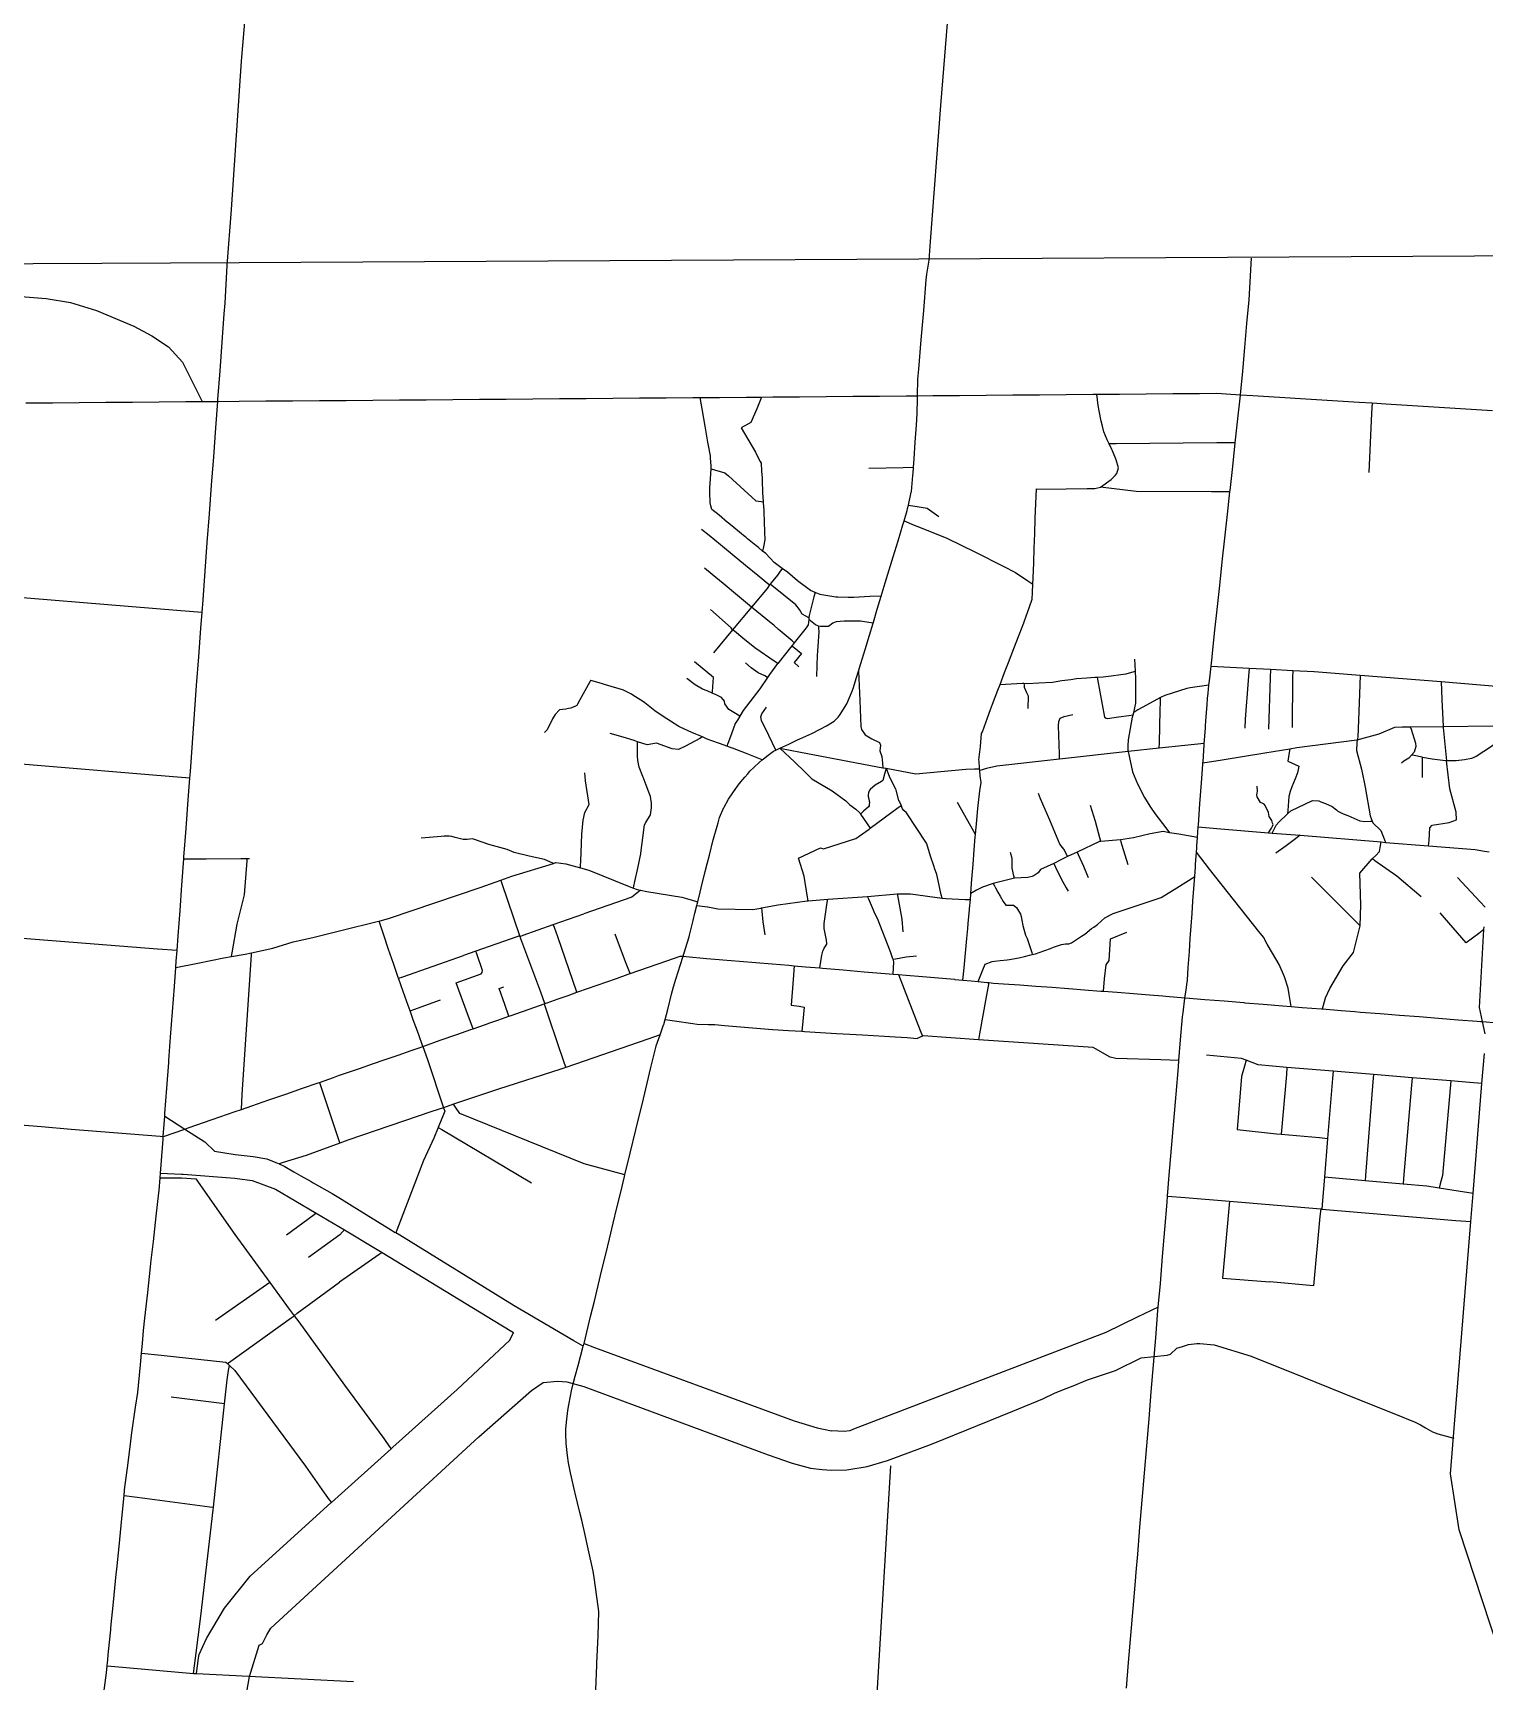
# Model space of a CAD drawing. Header units: inches. Extents: x 170101 to 178921, y 438267 to 453456.
# Drawn here: x 175254 to 176614, y 445857 to 447401 of the extents above; entities that cross this region are included whole.
import ezdxf

# ---------------------------------------------------------------- set-up
doc = ezdxf.new("R2010")
doc.units = ezdxf.units.IN
doc.header["$MEASUREMENT"] = 0

msp = doc.modelspace()

# ---------------------------------------------------------------- linework, layer by layer
for points in [[(176093.6, 447188.5), (176094.9, 447205.8), (176104.4, 447333.5), (176120.7, 447534.2), (176128.9, 447634), (176107.7, 447669.8), (176087.9, 447705.6), (176063.9, 447751.1), (176012.2, 447849.5), (175945.2, 447966.4), (175945.2, 447979.4), (175946.1, 448027.4), (175948.5, 448147.9), (175950.6, 448276.1), (175951.4, 448311.2), (175952.4, 448338.3), (175955.1, 448449.5)], [(175435.6, 447183.5), (175439.7, 447235.8), (175449, 447375), (175461.4, 447522), (175471.4, 447625.7), (175472.7, 447646.6), (175474.6, 447705.8), (175475.7, 447742.8), (175476.2, 447817.8), (175478.1, 447950.9), (175478.1, 448185.7), (175478.1, 448236.4), (175478.1, 448368)], [(172519.3, 447155.6), (172519.3, 447155.6), (172575.4, 447157), (172711.6, 447160.4), (172814.3, 447162.9), (173005.5, 447167.7), (173542.6, 447171.6), (173930.1, 447174.5), (174931.6, 447183.9), (175446.8, 447186.3), (177068.2, 447195.1), (177754.1, 447203.4), (178032.6, 447204.7), (178575.5, 447207.4), (178809.3, 447205.7), (178812, 447205.7), (178812, 447205.7)], [(175781.3, 445848.9), (175782.1, 445872.1), (175782.2, 445873.9), (175783.2, 445899.6), (175784.1, 445922.4), (175783.5, 445927), (175779.6, 445954.2), (175778.7, 445960.1), (175774, 445981.1), (175771.5, 445992.5), (175767.9, 446007.9), (175766.2, 446015.1), (175761.7, 446033.1), (175761.4, 446034.6), (175757.4, 446052.2), (175755.5, 446061.5), (175755.4, 446061.7), (175754.5, 446068.4), (175753.4, 446079.8), (175753.2, 446088.8), (175753.1, 446093.2), (175753.6, 446099.9), (175754.8, 446110.7), (175755.9, 446116.1), (175757.5, 446124.1), (175758.4, 446129.2), (175760, 446135.8), (175761.9, 446142.9), (175764.6, 446152.8), (175769.1, 446169.6), (175769.4, 446170.8), (175770.1, 446173.4), (175770.2, 446173.5), (175772.7, 446184), (175776.3, 446198.6), (175779.8, 446213.2), (175783.3, 446227.8), (175786.9, 446242.4), (175790.4, 446257), (175793.9, 446271.5), (175797.5, 446286.1), (175801, 446300.7), (175804.5, 446315.3), (175808.1, 446329.9), (175808.4, 446331.5), (175813.4, 446351.8), (175818.6, 446373.6), (175825.7, 446402.8), (175832.8, 446432), (175837.6, 446451.9), (175837.7, 446452.3), (175841.4, 446462.7), (175844.7, 446472.1), (175844.8, 446472.4), (175846, 446477), (175848.5, 446486.4), (175852.2, 446500.6), (175854.1, 446507.5), (175856.3, 446514.9), (175862.7, 446535.5), (175862.9, 446536.2), (175863.6, 446538.6), (175868.6, 446554.6), (175869, 446556), (175872.4, 446569.9), (175874, 446576.6), (175875.8, 446583.9), (175876.1, 446585.1), (175876.7, 446587.4), (175878.9, 446596.3), (175880, 446600.4), (175883.8, 446615.7), (175885.6, 446622.9), (175887.6, 446630.9), (175891.1, 446645.2), (175891.4, 446646.2), (175894.8, 446658), (175895.7, 446661.3), (175897.1, 446666.3), (175901.2, 446675.5), (175901.5, 446675.9), (175905.5, 446683.3), (175909.6, 446689.4), (175910.2, 446690.3), (175915.6, 446697.7), (175917.5, 446700.1), (175919, 446702), (175920.7, 446704), (175923.5, 446707.2), (175925.5, 446709.6), (175929.6, 446713.5), (175934.3, 446717.9), (175937.2, 446720.2), (175939.5, 446722.1), (175941.6, 446723.7), (175947.8, 446728.5), (175950, 446729.5), (175951.8, 446730.4), (175953.5, 446731.2), (175962.1, 446735.1), (175970.3, 446738.9), (175972.5, 446739.9), (175983.5, 446745.1), (175991.5, 446748.9), (175997.4, 446752.3), (176004.6, 446756.4), (176008.2, 446760.4), (176010.3, 446762.9), (176015.7, 446771.9), (176016.3, 446772.8), (176021.3, 446784.5), (176022.5, 446787), (176025.6, 446797.5), (176027.4, 446803.4), (176029.6, 446810.7), (176033.6, 446823.8), (176037.6, 446837), (176041, 446848.4), (176041.3, 446849.3), (176045, 446861.5), (176048.7, 446873.7), (176052.4, 446886), (176056.1, 446898.2), (176059.9, 446910.5), (176064.4, 446925.5), (176069, 446940.6), (176070.1, 446944.2), (176073, 446954), (176073.4, 446955.7), (176074.2, 446959), (176076.8, 446971), (176077, 446971.7), (176078.4, 446986.7), (176078.6, 446988.9), (176078.9, 446994.1), (176079.5, 447002.4), (176080.6, 447018), (176081.7, 447033.7), (176082.5, 447044.7), (176082.8, 447058.9), (176082.8, 447061.4), (176083.1, 447076.8), (176083.9, 447086.4), (176086.2, 447113.9), (176088.5, 447141.3), (176090.9, 447169.9), (176091.4, 447175.4), (176093.6, 447188.4)], [(176278.6, 445850.6), (176280.6, 445874.6), (176282.7, 445899.9), (176284.9, 445925.3), (176287, 445950.7), (176287.7, 445959.1), (176289.1, 445976), (176291.2, 446001.4), (176293.3, 446026.8), (176295.5, 446052.1), (176297.6, 446077.5), (176299.7, 446102.8), (176301.8, 446128.2), (176303.9, 446153.6), (176306, 446178.9), (176308.1, 446204.3), (176308.4, 446207.4), (176310.3, 446229.7), (176312.4, 446255), (176314.5, 446280.4), (176316.6, 446305.8), (176317.1, 446311.6), (176318.7, 446331.1), (176320.8, 446356.5), (176322.9, 446381.9), (176325.1, 446407.2), (176327.2, 446432.6), (176327.7, 446438.7), (176329.3, 446458), (176331, 446479.4), (176331.6, 446483.3), (176333.4, 446497.1), (176333.4, 446497.4), (176334.4, 446504.5), (176335.1, 446509.8), (176335.6, 446513.8), (176336.5, 446525.8), (176337.5, 446540.7), (176338.4, 446552.9), (176339.2, 446564.6), (176340, 446576.3), (176340.9, 446588), (176342, 446603.6), (176342.5, 446610.9), (176343.1, 446619.9), (176343.3, 446622.3), (176344.1, 446633.7), (176344.4, 446637.6), (176344.5, 446639.7), (176345.1, 446647.5), (176345.8, 446657.4), (176346, 446659.4), (176347.4, 446679.1), (176348.8, 446698.8), (176350.1, 446716), (176350.2, 446717.4), (176350.3, 446718.5), (176351.4, 446734.2), (176351.5, 446735.7), (176351.7, 446739), (176352.5, 446750), (176352.7, 446752.2), (176353.3, 446760.9), (176354.1, 446771.8), (176354.6, 446778), (176355.1, 446782.4), (176355.1, 446782.7), (176355.9, 446790.1), (176356.3, 446794.2), (176356.9, 446799.5), (176357.8, 446808), (176358.8, 446816.5), (176358.8, 446816.7), (176361.2, 446838.9), (176363.6, 446861.2), (176366, 446883.5), (176368.4, 446905.8), (176370.8, 446928.1), (176373.2, 446950.4), (176375.5, 446971.3), (176375.7, 446972.7), (176378.1, 446995.1), (176380.5, 447017.4), (176380.5, 447017.4), (176382.9, 447039.7), (176385.3, 447062), (176385.4, 447062.4), (176385.4, 447062.7), (176386, 447068.6), (176387.5, 447084.3), (176389.5, 447106.7), (176391.5, 447129.1), (176393.5, 447151.4), (176395.8, 447190.3)], [(175311.9, 445785.4), (175322.4, 445864.9), (175323.2, 445871.4), (175323.2, 445872.1), (175323.4, 445873.9), (175324.5, 445885), (175326.5, 445905.1), (175326.5, 445905.2), (175326.7, 445907.2), (175329.1, 445931.2), (175331.7, 445957.3), (175332.2, 445962.1), (175334.3, 445983.4), (175336.9, 446009.5), (175339, 446030.9), (175339.4, 446035.6), (175339.5, 446036.3), (175342.7, 446061.6), (175345.2, 446082), (175346, 446087.7), (175349.8, 446113.8), (175349.8, 446113.9), (175351.9, 446127.7), (175352.5, 446134), (175354.3, 446153.5), (175355.3, 446164.5), (175356.1, 446173.5), (175357.2, 446185.6), (175358.5, 446197.3), (175361.1, 446221.3), (175363.7, 446245.2), (175364.4, 446251.4), (175366.4, 446269.1), (175369.2, 446292.9), (175371.7, 446314.6), (175371.9, 446316.9), (175372.8, 446328.7), (175373.1, 446333.1), (175373.7, 446340.8), (175375.5, 446364.8), (175375.7, 446367.4), (175375.7, 446367.4), (175377.1, 446386.4), (175377.2, 446388.8), (175379, 446412.8), (175380.8, 446436.8), (175380.9, 446438.7), (175382.6, 446460.6), (175384.3, 446484.3), (175386.1, 446508), (175387.4, 446525.8), (175387.8, 446531.8), (175388.6, 446541.6), (175389.6, 446555.5), (175391.4, 446579.2), (175393.1, 446602.9), (175395, 446627.4), (175395.1, 446629.2), (175397.1, 446655.9), (175399.1, 446682.7), (175400.6, 446703.2), (175401.1, 446709.5), (175403.1, 446736.3), (175405, 446763.1), (175407, 446789.9), (175409, 446816.7), (175411, 446843.5), (175412.1, 446858.3), (175413, 446870.3), (175415, 446897.1), (175417, 446923.9), (175419, 446950.8), (175421, 446977.5), (175423, 447004.3), (175424.9, 447031.2), (175426.8, 447056.1), (175426.8, 447056.8), (175426.9, 447057.9), (175428.9, 447084.8), (175430.9, 447111.5), (175432.9, 447138.3), (175433.6, 447148.3), (175435.6, 447183.5)], [(175226.6, 447155.5), (175265.8, 447152.6), (175288.8, 447148.7), (175313, 447141.2), (175348, 447126.6), (175365, 447117.4), (175380.5, 447107.1), (175393.7, 447092.8), (175403.1, 447074.2), (175412.3, 447056)], [(175247, 447054.7), (175272, 447054.9), (175297, 447055.1), (175322, 447055.3), (175347, 447055.5), (175372, 447055.7), (175397, 447055.9), (175412.3, 447056), (175422, 447056.1), (175426, 447056.1), (175426.8, 447056.1), (175447, 447056.3), (175472, 447056.5), (175497, 447056.7), (175522, 447056.9), (175547, 447057.1), (175572, 447057.3), (175597, 447057.5), (175622, 447057.7), (175647, 447057.9), (175672, 447058.1), (175697, 447058.3), (175722, 447058.5), (175747, 447058.7), (175772, 447058.9), (175797, 447059.1), (175822, 447059.3), (175847, 447059.5), (175872, 447059.7), (175879, 447059.8), (175897, 447059.9), (175922, 447060.1), (175936.6, 447060.2), (175947, 447060.3), (175972, 447060.5), (175997, 447060.7), (176022, 447061), (176047, 447061.1), (176072, 447061.3), (176082.8, 447061.4), (176097, 447061.5), (176122, 447061.7), (176147, 447062), (176172, 447062.2), (176197, 447062.4), (176222, 447062.6), (176247, 447062.8), (176250.9, 447062.8), (176272, 447063), (176297, 447063.2), (176322, 447063.4), (176347, 447063.6), (176363.3, 447063.7), (176372, 447063.2), (176385.4, 447062.4), (176385.4, 447062.4), (176396.9, 447061.6), (176421.9, 447060.1), (176446.8, 447058.5), (176471.8, 447057), (176496.7, 447055.4), (176508.7, 447054.7), (176521.7, 447053.9), (176546.6, 447052.3), (176571.6, 447050.8), (176596.5, 447049.2), (176621.5, 447047.7)], [(176125.1, 446513.9), (176126.3, 446525.4), (176127.8, 446539.2), (176129, 446553), (176129.8, 446562.2), (176130.3, 446566.8), (176131.5, 446580.2), (176131.5, 446580.6), (176132.2, 446589.3), (176132.6, 446594.5), (176132.6, 446595.2), (176133.3, 446604.5), (176133.6, 446608.4), (176134.7, 446622.2), (176135.8, 446636.1), (176136.8, 446648), (176136.9, 446649.9), (176137, 446650.4), (176138.2, 446663.7), (176139.2, 446674.6), (176139.6, 446677.6), (176141.2, 446691.4), (176142.2, 446699.2), (176141.5, 446705.2), (176141, 446709.9), (176141, 446710.4), (176140.9, 446712), (176140.8, 446712.7), (176140.4, 446719), (176140.3, 446720.4), (176141.6, 446732.9), (176142.8, 446744.9), (176143.5, 446746.6), (176148.2, 446759.6), (176151, 446767.3), (176153.1, 446772.6), (176158, 446785.6), (176160.1, 446791), (176163, 446798.6), (176164.3, 446802), (176168, 446811.6), (176173, 446824.5), (176178, 446837.5), (176182.4, 446848.7), (176183, 446850.5), (176187.6, 446863.5), (176190.1, 446870.7), (176190.4, 446877), (176190.8, 446884.9), (176191.1, 446890.8), (176191.6, 446904.8), (176192.1, 446918.6), (176192.6, 446932.5), (176193.1, 446946.5), (176193.6, 446960.3), (176194.1, 446974), (176194.3, 446974.1), (176194.4, 446974), (176221.9, 446974.3), (176241.6, 446974.5), (176246.9, 446974.5), (176248.9, 446974.4), (176254.2, 446975.7), (176264.2, 446982.9), (176267.8, 446986.6), (176269.6, 446988.5), (176271, 446993.9), (176269, 447001.3), (176265.4, 447009.7), (176264.9, 447010.9), (176262.3, 447016.3), (176260.4, 447020), (176257.4, 447027.7), (176256, 447032.8), (176254.7, 447037.6), (176252.8, 447047.3), (176252.1, 447052.4), (176250.9, 447062.8)], [(176048.7, 446873.7), (176038, 446873.2), (176022.9, 446872.5), (176017.7, 446872.5), (176007.9, 446872.7), (176006, 446872.8), (175993.1, 446874.8), (175991.5, 446875.1), (175986.6, 446877.2), (175982.4, 446879), (175970.1, 446888.1), (175960.7, 446896), (175955.7, 446899.7), (175948.3, 446905.1), (175940.4, 446913.5), (175937.5, 446915.9), (175933.5, 446919.1), (175931, 446921.2), (175923.4, 446927.4), (175922, 446928.6), (175921.2, 446929.3), (175912.4, 446936.5), (175905.2, 446942.4), (175904.7, 446942.7), (175896.7, 446949.4), (175890, 446954.9), (175889, 446958.4), (175888.3, 446961.1), (175887.9, 446971.1), (175888, 446973.3), (175888.1, 446974.7), (175889, 446988.1), (175889, 446988.3), (175889.3, 446993), (175889.4, 446995.4), (175888.7, 447003.2), (175888.6, 447005.2), (175886.9, 447014.8), (175886.3, 447018), (175883.7, 447032.8), (175880.8, 447049.2), (175879, 447059.8)], [(175936.6, 447060.2), (175932, 447049.3), (175926.5, 447036.2), (175917.3, 447031.4), (175930.8, 447008.4), (175932.8, 447004.5), (175935.1, 446999.9), (175936, 446998.3), (175936.5, 446990.7), (175937, 446984.3), (175937.1, 446981.2), (175937.5, 446971.7), (175937.5, 446970.4), (175938.1, 446962.3), (175938.1, 446961.9), (175938.4, 446956.8), (175938.5, 446955.3), (175938.6, 446952.8), (175939, 446943.4), (175939.3, 446933.9), (175939.6, 446926.4), (175938.3, 446919.8), (175937.5, 446915.9)], [(176508.7, 447054.7), (176508.2, 447045), (176505.6, 446989.5)], [(176380.5, 447017.4), (176363.4, 447017.2), (176268.9, 447016.3), (176262.3, 447016.3)], [(175889.3, 446993), (175892.3, 446992.1), (175902.1, 446989.2), (175905.5, 446986.5), (175931, 446963), (175936, 446962.2), (175938.1, 446961.9)], [(176078.9, 446994.1), (176069.1, 446993.9), (176037.1, 446993.2)], [(176375.5, 446971.3), (176358.4, 446971.3), (176287.7, 446971.6), (176254.2, 446975.7)], [(176074.2, 446959), (176084.1, 446957.3), (176091.6, 446956.1), (176102.8, 446948.3)], [(176070.1, 446944.2), (176079.6, 446940.3), (176084.7, 446938.2), (176110.1, 446928), (176137.1, 446914.9), (176163, 446901.7), (176174.4, 446895.7), (176186.1, 446888), (176190.8, 446884.9)], [(175944.1, 446884.1), (175942.5, 446885.3), (175932.9, 446893.1), (175921.4, 446902.4), (175908.9, 446912.7), (175897.9, 446921.7), (175887.3, 446930.5), (175880.3, 446936.1)], [(175412.1, 446858.3), (175392.3, 446859.9), (175179, 446877.3), (174912.5, 446899), (174902.4, 446899.8)], [(175927.1, 446863.3), (175925.2, 446864.8), (175913.9, 446874.2), (175900.5, 446885.5), (175890.1, 446893.9), (175883.1, 446899.9)], [(175955.7, 446899.7), (175953.3, 446896.1), (175951.4, 446893.3), (175945.4, 446886), (175944.6, 446884.9), (175944.1, 446884.1), (175941.9, 446880.9), (175927.1, 446863.3), (175909.4, 446842.1), (175891.5, 446820.7)], [(175986.6, 446877.2), (175985.5, 446873.1), (175981, 446855.4), (175980.8, 446853.3), (175980.7, 446851.7), (175980.3, 446846.9), (175978.2, 446844), (175967.2, 446830), (175965.2, 446827.3), (175965, 446827.2), (175951.7, 446810.5), (175951.6, 446810.4), (175944.1, 446800.4), (175942.2, 446797.5), (175934.8, 446786.8), (175919.2, 446766.4), (175916.1, 446761.3), (175913.8, 446757.5), (175911.8, 446754.2), (175908.2, 446744.8), (175904.9, 446735.7), (175903.9, 446733.2)], [(175980.8, 446853.3), (175978, 446854.9), (175974.6, 446856.8), (175972.2, 446861.2), (175968.6, 446865.4), (175946.1, 446883.7), (175944.6, 446884.9)], [(175967.2, 446830), (175965.1, 446831.7), (175953.9, 446841.1), (175952.3, 446842.4), (175947.9, 446846.4), (175944, 446849.5), (175928.7, 446862), (175927.1, 446863.3)], [(175909.4, 446842.1), (175907.9, 446844), (175888.5, 446861.1)], [(176041, 446848.4), (176031.2, 446849.8), (176029.2, 446850.1), (176025.9, 446850.1), (176016.6, 446850.1), (176013.8, 446850.1), (176006.4, 446849.5), (176003.4, 446848.3), (175999.3, 446845.3), (175991.6, 446845.3), (175990, 446845.6), (175989.4, 446845.7), (175987, 446846.9), (175983.8, 446849.3), (175980.7, 446851.7)], [(175951.7, 446810.5), (175949.4, 446812), (175930.3, 446825.1), (175918.9, 446834.2), (175911, 446840.7), (175909.4, 446842.1)], [(175990, 446845.6), (175990, 446843.9), (175990.1, 446840.1), (175988.9, 446822), (175988.7, 446818.3), (175988.1, 446798.3)], [(175965, 446827.2), (175967.1, 446825.5), (175973.8, 446820), (175967.1, 446811.4), (175971.3, 446807.4)], [(175890.3, 446782.8), (175890.4, 446784.4), (175891.5, 446797.3), (175873.5, 446812.1)], [(175942.2, 446797.5), (175939.5, 446798.9), (175933.3, 446801.9), (175926.7, 446806.6), (175921.4, 446811.3)], [(176027.4, 446803.4), (176028.7, 446775.8), (176029.7, 446751.5), (176030.3, 446748.6), (176033.5, 446743.8), (176039.8, 446740.1), (176047.1, 446736.5), (176047.9, 446733.9), (176047.4, 446728.7), (176049.3, 446723.4), (176049.8, 446717.3), (176050.2, 446712.9)], [(176160.1, 446791), (176165.1, 446791.3), (176181.2, 446792), (176182.4, 446792), (176186.1, 446791.9), (176196.3, 446792.4), (176209.1, 446793), (176218.1, 446794.5), (176226.4, 446795.7), (176231.6, 446796.5), (176241.5, 446797.2), (176248.9, 446797.8), (176251.1, 446797.9), (176256.6, 446798.2), (176264.2, 446799.1), (176273.2, 446800.3), (176278.2, 446800.9), (176283.7, 446802.4), (176287, 446803.3)], [(176280, 446728), (176280.2, 446733.5), (176280.4, 446738.9), (176284.2, 446760.2), (176284.7, 446762.5), (176285.3, 446764.7), (176287.4, 446773.4), (176287.3, 446796.3), (176287, 446803.3), (176286.5, 446814.6)], [(176357.8, 446808), (176375.7, 446807.1), (176393.4, 446806.2), (176413.6, 446805.2), (176434.4, 446804.1), (176454.5, 446803), (176497.7, 446799.6), (176573.5, 446793.6), (176628.9, 446789.1), (176646.7, 446787.7), (176650, 446787.5), (176656.1, 446787), (176692.5, 446784), (176712.5, 446783.1), (176732.5, 446782.2), (176752.5, 446781.3), (176772.5, 446780.4), (176792.4, 446779.5), (176812.4, 446778.6), (176834.4, 446777.6), (176841, 446777.3)], [(176393.4, 446806.2), (176392.5, 446794.7), (176389.8, 446758.4), (176389.5, 446750.1)], [(176413.6, 446805.2), (176413.3, 446797), (176411.8, 446749)], [(176434.4, 446804.1), (176434.3, 446797), (176434, 446750.5)], [(175937.2, 446720.2), (175921.5, 446726.4), (175909.3, 446731.2), (175909, 446731.3), (175903.9, 446733.2), (175898.1, 446735.3), (175896.3, 446736), (175885.6, 446739.7), (175883.7, 446740.5), (175881.1, 446741.7), (175874.8, 446744.4), (175871.3, 446745.9), (175860.3, 446750.8), (175859.1, 446751.6), (175851.3, 446756.5), (175847.7, 446758.8), (175839.5, 446764), (175836.5, 446766.3), (175827, 446773.7), (175825.8, 446774.5), (175815.7, 446781), (175814.5, 446781.7), (175807.1, 446785.7), (175802.2, 446787), (175798.6, 446788), (175789.3, 446791), (175786.6, 446791.9), (175776.5, 446794.5), (175776.3, 446794.6), (175775.4, 446793.4), (175770.8, 446784.9), (175766.2, 446776.4), (175764, 446772.4), (175763.3, 446771.1), (175761.4, 446770.3), (175759.1, 446769.3), (175757.8, 446768.8), (175755.5, 446768.3), (175753, 446767.8), (175750, 446767.6), (175747.2, 446767), (175743.1, 446762.7), (175740.6, 446758.8), (175735.7, 446748.4), (175732.9, 446746)], [(175916.1, 446761.3), (175913.7, 446762.7), (175905.7, 446767.4), (175902, 446772.8), (175901.7, 446775.2), (175899.1, 446778.7), (175894.1, 446781.3), (175890.3, 446782.8), (175885.6, 446784.8), (175881.3, 446786.4), (175874.2, 446790.7), (175866.4, 446796.5)], [(176182.4, 446792), (176182.5, 446790.4), (176182.6, 446788.5), (176184.7, 446783.3), (176186.4, 446780.3), (176186, 446768.4)], [(176251.1, 446797.9), (176251.4, 446795.9), (176258.1, 446760.3), (176259.4, 446759.2), (176260.9, 446758.9), (176271.1, 446760.5), (176280.7, 446761.9), (176284.7, 446762.5)], [(176355.9, 446790.1), (176338.1, 446787.6), (176335.1, 446787.2), (176314.4, 446780.7), (176310.5, 446778.6), (176297.2, 446771.6), (176289.3, 446767), (176285.3, 446764.7)], [(176497.7, 446799.6), (176497, 446781.8), (176495.4, 446741.4), (176494.9, 446739), (176494.4, 446736.2), (176494.1, 446729), (176498.9, 446711.5), (176502.4, 446694.7), (176506.9, 446667.8), (176507.9, 446665.2), (176509, 446662.7), (176509.6, 446661.4), (176517, 446654), (176519.5, 446647.7), (176521.3, 446643)], [(176573.5, 446793.6), (176574.2, 446776.8), (176575.3, 446751.5), (176575.3, 446750.5), (176578.6, 446719.5)], [(175950, 446729.5), (175943.4, 446743), (175936.6, 446757.1), (175935.9, 446760.7), (175936.7, 446763.5), (175941, 446769.6)], [(176309.3, 446731.1), (176309.4, 446736.3), (176310.2, 446766.9), (176310.4, 446774.4), (176310.5, 446778.6)], [(176215.9, 446721), (176215.7, 446725.8), (176214.8, 446752), (176215.1, 446756.3), (176216.4, 446759.4), (176220.3, 446761), (176228.4, 446762.8)], [(175400.6, 446703.2), (175381.2, 446704.7), (175362.2, 446706.1), (175332.3, 446708.6), (175302.4, 446711.1), (175272.5, 446713.6), (175242.6, 446716.1), (175212.7, 446718.5), (175182.9, 446721), (175166.4, 446722.4), (175166, 446722.4), (175165.4, 446722.5), (175153, 446723.5), (175123.1, 446726), (175093.2, 446728.5), (175063.3, 446730.9), (175033.4, 446733.4), (175003.5, 446735.9), (174973.6, 446738.3), (174943.7, 446740.8), (174913.8, 446743.3), (174898.6, 446744.5), (174889, 446745.3)], [(175881.1, 446741.7), (175878.5, 446740.3), (175865.1, 446733), (175858.5, 446730), (175852.7, 446730.5), (175838, 446735.8), (175829.3, 446734.2), (175820.3, 446737.3), (175817.1, 446738.5), (175806.9, 446741.5), (175794.5, 446744.9)], [(176350.2, 446717.4), (176368.1, 446720.3), (176408.2, 446726.7), (176431.6, 446730.6), (176438.2, 446731.7), (176494.5, 446738.9), (176494.9, 446739), (176515.3, 446744.5), (176530.1, 446750.8), (176536.9, 446751.1), (176544.6, 446751.2), (176575.3, 446751.5), (176621.8, 446752.1), (176626.6, 446752.1)], [(176544.6, 446751.2), (176545.3, 446748.9), (176549.6, 446736), (176549.9, 446732.8), (176548.1, 446727.4), (176545.8, 446724.8), (176543.1, 446721.8), (176538.4, 446718.9), (176536.3, 446717.2)], [(175816.6, 446600), (175816.9, 446601.9), (175817.6, 446606.4), (175820.6, 446618.7), (175823.2, 446632.2), (175823.4, 446633), (175825.2, 446647.1), (175826.8, 446659.5), (175828.1, 446661.6), (175832.3, 446668.7), (175833.5, 446675.2), (175833.5, 446675.4), (175833.4, 446679.8), (175832.4, 446685.9), (175830.9, 446690), (175828.5, 446696.7), (175825.4, 446704), (175825.2, 446704.6), (175821.9, 446713.5), (175820.8, 446718.2), (175820.4, 446720.3), (175820.1, 446723.5), (175820.3, 446733.2), (175820.3, 446737.3)], [(175953.5, 446731.2), (175963, 446722.5), (175967.3, 446718.4), (175977.3, 446708.7), (175983.5, 446702.4), (176002.7, 446691.4), (176015.5, 446682), (176019.4, 446678.2), (176024.8, 446674.1), (176028.6, 446670.5), (176029.2, 446669.5), (176038.4, 446656.2)], [(175953.5, 446731.2), (175973, 446727.5), (176050.2, 446712.9), (176053.3, 446712.4), (176081, 446707.1), (176128, 446711.4), (176136, 446711.8), (176140.9, 446712)], [(176351.5, 446735.7), (176333.4, 446733.8), (176309.3, 446731.1), (176280, 446728), (176215.9, 446721), (176156.9, 446714.5), (176147.5, 446712.1), (176141, 446710.4)], [(176280, 446728), (176281.2, 446723.7), (176284.1, 446709), (176289, 446697.8), (176295.5, 446685.1), (176300.4, 446676.9), (176305.1, 446670.1), (176315.3, 446656.6), (176318.8, 446652)], [(176431.6, 446730.6), (176431.1, 446727.2), (176429.8, 446719.1), (176440, 446714.5), (176438.8, 446708.1), (176436.6, 446702.4), (176433.7, 446695), (176431.9, 446690.5), (176430.6, 446685.9), (176429.7, 446672.7), (176429.5, 446669.7)], [(176625.7, 446736.4), (176620.6, 446732.9), (176606.3, 446723.3), (176601.9, 446721.7), (176595.4, 446720.2), (176587.5, 446719.3), (176583.4, 446719.3), (176578.6, 446719.5), (176578.6, 446719.5), (176575, 446719.7), (176565, 446721), (176556, 446722.6), (176555.7, 446722.7), (176548.1, 446724.3), (176545.8, 446724.8)], [(176555.7, 446722.7), (176555.7, 446720), (176555.6, 446703.6)], [(175766.9, 446619), (175766.9, 446621.1), (175767.1, 446625.2), (175767.6, 446642), (175768.2, 446650.7), (175769.4, 446663.8), (175770.9, 446670.9), (175775, 446678.5), (175771.5, 446700.6), (175770.7, 446708.2)], [(176053.3, 446712.4), (176051.8, 446707), (176050.1, 446701), (176049, 446700), (176043.1, 446696.5), (176038.3, 446692.6), (176037.4, 446691.3), (176036.7, 446689.5), (176036.3, 446687.5), (176036.5, 446685.8), (176037, 446683.6), (176037.5, 446681.6), (176037.6, 446680.5), (176037.5, 446678.5), (176037.4, 446677.2), (176036.8, 446676.2), (176032.1, 446672.1), (176029.2, 446669.5)], [(176053.3, 446712.4), (176055.4, 446706.4), (176056.6, 446703.4), (176061.9, 446693.1), (176062.5, 446691.9), (176065, 446682.3), (176065.8, 446680.9), (176067.4, 446677.4), (176067.7, 446676.7)], [(176561.8, 446639.7), (176562.2, 446644.8), (176562.9, 446656.6), (176565, 446659.2), (176581, 446661.5), (176587.8, 446664.1), (176587.5, 446671.4), (176581.7, 446693.2), (176578.6, 446719.5)], [(176411.8, 446652), (176414.5, 446656.4), (176415.5, 446658), (176416, 446659.6), (176415.5, 446661), (176414.7, 446663.3), (176412.3, 446667.1), (176411.8, 446670.9), (176408.4, 446677.5), (176407.5, 446678.9), (176406.5, 446679.4), (176404.3, 446680.3), (176400.9, 446685.5), (176400.7, 446686.4), (176400.6, 446687.3), (176401.3, 446690.9), (176400.9, 446695.7)], [(175980.1, 446588.3), (175979.6, 446591.5), (175976.4, 446611.3), (175971, 446628.3), (175991.9, 446637.8), (175994.6, 446636.9), (176025, 446646.5), (176037.3, 446655.4), (176038.4, 446656.2), (176064.7, 446675.5), (176067.4, 446677.4)], [(176105.7, 446590.8), (176105, 446593.8), (176102.2, 446607.3), (176100.8, 446612.9), (176098.7, 446618.7), (176098.2, 446620.2), (176095, 446630.1), (176091.3, 446641.5), (176091, 446642.2), (176072.5, 446670.5), (176070, 446672.9), (176068.7, 446674.5), (176067.7, 446676.7)], [(176137, 446650.4), (176132.8, 446658), (176120.2, 446680.4)], [(176223.4, 446629.6), (176222.2, 446631.8), (176219.7, 446636.7), (176216.2, 446641.3), (176206.8, 446663.7), (176198.1, 446683.9), (176196, 446688.8)], [(176254.5, 446643.9), (176253.7, 446647.2), (176249.5, 446662.4), (176244.8, 446677.4)], [(176415.2, 446651.7), (176417.3, 446655.9), (176418.9, 446659.1), (176421.3, 446661.9), (176429.5, 446669.7), (176432.6, 446672.5), (176452.9, 446682.1), (176458.7, 446682), (176460.6, 446681), (176465, 446679.4), (176471.3, 446676.5), (176475.5, 446673.6), (176476.8, 446672.3), (176481.7, 446669.7), (176486.1, 446668), (176497.4, 446663.2), (176502, 446662.5), (176507.3, 446662.7), (176509, 446662.7)], [(175741.4, 446623.3), (175738.2, 446624.6), (175732.9, 446626.8), (175718.6, 446630.1), (175704.6, 446633.6), (175698.1, 446636.2), (175680.9, 446641.1), (175668.4, 446645.4), (175665.5, 446646.2), (175660.6, 446645.5), (175656.7, 446645.7), (175649.3, 446647.6), (175646.2, 446648.4), (175643.6, 446648.8), (175638.9, 446648.8), (175636.3, 446648.5), (175617.5, 446646.9)], [(176345.1, 446647.5), (176327.7, 446650.5), (176318.8, 446652), (176312.8, 446653), (176300.8, 446650.9), (176285.2, 446647.2), (176272.8, 446645.4), (176254.5, 446643.9), (176253.2, 446643.8), (176232.3, 446633.8), (176223.4, 446629.6), (176218.2, 446627.1), (176210.4, 446623.3), (176198.1, 446617.4), (176195.8, 446614.4), (176192, 446611.8), (176190.1, 446610.9), (176186.2, 446610.2), (176173.6, 446609.5), (176153.7, 446604.3), (176143.5, 446601), (176138.1, 446598.1), (176132.6, 446595.2)], [(176345.8, 446657.4), (176363.1, 446656), (176411.8, 446652), (176415.2, 446651.7), (176441.5, 446649.6), (176517.2, 446643.4), (176521.3, 446643), (176561.8, 446639.7), (176605.4, 446636.2), (176614.1, 446634.8), (176618.6, 446634.1)], [(176441.5, 446649.6), (176435.6, 446645.2), (176428.2, 446639.8), (176418.6, 446632.9)], [(176173.6, 446609.5), (176173.1, 446611.5), (176171.5, 446618.8), (176171.5, 446627.8), (176169.8, 446633.6)], [(176232.3, 446633.8), (176233.4, 446631.5), (176238.4, 446620.6), (176242.7, 446609.9)], [(176272.8, 446645.4), (176273.4, 446643.5), (176274.3, 446640.5), (176279.9, 446622.1)], [(176432.8, 446489.3), (176431, 446500.3), (176430, 446506.3), (176426.7, 446517.1), (176421.6, 446528.6), (176415.3, 446539.2), (176410.3, 446547.6), (176406.9, 446554), (176402.6, 446559.4), (176356.5, 446617.9), (176344.1, 446633.7)], [(176462.3, 446486.9), (176465.2, 446497.3), (176469.1, 446506.1), (176481.7, 446527.3), (176491.4, 446539.8), (176497.5, 446564.7), (176497.5, 446564.8), (176498.3, 446584.5), (176497.3, 446614.2), (176508.7, 446627.4), (176509.1, 446627.7), (176512.4, 446630.6), (176515.8, 446634.4), (176516.3, 446638.1), (176517.2, 446643.4)], [(175387.4, 446525.8), (175408, 446529.9), (175432.4, 446534.8), (175439.6, 446536), (175452.6, 446538.3), (175458.5, 446539.6), (175478.3, 446544), (175497.6, 446549.7), (175516, 446553.9), (175543.5, 446560.7), (175576.3, 446568.8), (175578, 446569.2), (175587.8, 446571.9), (175672.7, 446600.7), (175692.1, 446607.6), (175702.5, 446611.3), (175741.4, 446623.3), (175743.8, 446624), (175753.1, 446622.8), (175766.9, 446619), (175774.5, 446616.9), (175812.4, 446601.7), (175816.6, 446600), (175819.9, 446598.7), (175823, 446598.1), (175829.1, 446596.9), (175861.8, 446591.6), (175866.2, 446590.4), (175876.7, 446587.4)], [(175395, 446627.4), (175415.8, 446627.5), (175448.5, 446627.7), (175454.4, 446627.7), (175456.6, 446627.7)], [(175439.6, 446536), (175440.3, 446539.6), (175445, 446566.3), (175451.7, 446593.9), (175454.3, 446625.6), (175454.4, 446627.7)], [(176210.4, 446623.3), (176212.1, 446619.8), (176217.4, 446608.8), (176222.1, 446600.5), (176223.8, 446597.4)], [(176509.1, 446627.7), (176511.4, 446626.1), (176532.1, 446611.6), (176554.8, 446592.3)], [(175733.4, 446491.9), (175729.5, 446502.7), (175711, 446552.7), (175710.2, 446554.9), (175710, 446555.4), (175693, 446605.2), (175692.1, 446607.6)], [(176139.4, 446512.5), (176143.9, 446523.6), (176146.1, 446529), (176152.6, 446531.3), (176154.8, 446531.6), (176160.1, 446532.2), (176166.8, 446533), (176169, 446533.3), (176177.8, 446534.8), (176183, 446536.1), (176187.5, 446537.3), (176190.3, 446537.9), (176193.4, 446538.6), (176196.8, 446539.8), (176207.2, 446543.6), (176210.3, 446544.7), (176217.8, 446547.2), (176221.4, 446547.9), (176224.1, 446547.8), (176224.5, 446547.8), (176226.9, 446548.9), (176236.4, 446555), (176239.6, 446557.1), (176245.9, 446562.2), (176247.9, 446563.6), (176251.5, 446566), (176258.4, 446572.3), (176266, 446576.2), (176311.1, 446591.3), (176325.7, 446600.4), (176342.5, 446610.9)], [(176153.7, 446604.3), (176154.8, 446602.3), (176155.8, 446600.3), (176158.1, 446596.3), (176160.3, 446592.6), (176163.1, 446587.7), (176165.5, 446584.1), (176172.7, 446584.1), (176175.4, 446581.8), (176179.2, 446575.7), (176179.9, 446573.4), (176180.5, 446570.1), (176181.5, 446565.2), (176183.9, 446555.9), (176185.5, 446553), (176189.7, 446539.7), (176190.3, 446537.9)], [(176497.5, 446564.8), (176494.6, 446567.8), (176451.9, 446610.3)], [(176614.8, 446582.2), (176610.1, 446587.2), (176588.8, 446610.1)], [(175823, 446598.1), (175821.3, 446596.7), (175814.9, 446591.6), (175770, 446576)], [(175875.8, 446583.9), (175885.8, 446582.7), (175886, 446582.6), (175895.5, 446580.8), (175928.3, 446580.2), (175935.8, 446581.3), (175936.4, 446581.5), (175952.1, 446584.3), (175979.3, 446588.2), (175980.1, 446588.3), (175998.5, 446589.8), (176035.8, 446592.4), (176063.5, 446594.6), (176063.6, 446594.6), (176076.1, 446594.6), (176105.7, 446590.8), (176109.3, 446590.3), (176127.3, 446589.5), (176132.2, 446589.3)], [(175991.1, 446525.4), (175993.1, 446537.3), (175993.8, 446540.9), (175994.1, 446541.8), (175995.2, 446543.8), (175997.6, 446547.6), (175997.7, 446548.2), (175997.4, 446551.4), (175996.1, 446557.7), (175995.3, 446562.2), (175995.2, 446565), (175995.3, 446567.1), (175998.1, 446586.7), (175998.5, 446589.8)], [(176060, 446519.5), (176060.4, 446531.1), (176059.8, 446533.6), (176059.7, 446534), (176057.5, 446540.4), (176045.2, 446571.6), (176043.1, 446575.7), (176037.1, 446589.6), (176035.8, 446592.4)], [(176063.6, 446594.6), (176064.1, 446591.7), (176067.9, 446570.9), (176068.9, 446559.2)], [(175388.6, 446541.6), (175370.4, 446543), (175152.4, 446560.2), (174884.9, 446581.3), (174875, 446582.1)], [(175619.1, 446451.8), (175614.8, 446463.5), (175610, 446476.8), (175607.1, 446485.1), (175605.3, 446490), (175600.7, 446503.2), (175596.3, 446515.6), (175596, 446516.4), (175591.4, 446529.5), (175586.7, 446542.7), (175582.3, 446556), (175578.7, 446567.2), (175578, 446569.2)], [(175710.2, 446554.9), (175713, 446555.9), (175741.3, 446566.1), (175741.3, 446566.1), (175770, 446576)], [(175936.4, 446581.5), (175936.7, 446578.5), (175937.8, 446568.5), (175939.7, 446556.4)], [(176613.6, 446561.4), (176608.8, 446557.7), (176597, 446548.8), (176572.6, 446577.1)], [(175710, 446555.4), (175707.2, 446554.5), (175668.7, 446540.9), (175657, 446536.9)], [(175763.3, 446502.5), (175759.5, 446513.5), (175745.7, 446554.6), (175742.4, 446563.3), (175741.3, 446566.1)], [(175813.2, 446520), (175809, 446531.1), (175799.2, 446556.9)], [(176257, 446503.5), (176258.1, 446515.1), (176259.4, 446528.3), (176262.3, 446532.2), (176263.6, 446552.5), (176278.9, 446558.8)], [(176614.8, 446463.6), (176612.4, 446475), (176609.6, 446488.3), (176613.6, 446561.4), (176613.8, 446563.9)], [(175448.9, 446392.7), (175449.8, 446406.6), (175458.3, 446537.7), (175458.5, 446539.6)], [(175666.1, 446468.3), (175661.9, 446479.7), (175652.9, 446504.4), (175650.1, 446511.4), (175673.6, 446519.9), (175674.7, 446521.2), (175674.9, 446522.9), (175669.5, 446538.6), (175668.7, 446540.9)], [(175233.8, 446378.9), (175261.6, 446376.7), (175289.4, 446374.4), (175317.2, 446372.1), (175344.9, 446369.9), (175372.7, 446367.6), (175375.4, 446367.4), (175375.7, 446367.4), (175375.9, 446367.4), (175396, 446374.4), (175399.2, 446375.5), (175421.4, 446383.2), (175443, 446390.7), (175448.9, 446392.7), (175458.8, 446396.2), (175474.7, 446401.7), (175490.5, 446407.2), (175506.3, 446412.7), (175521, 446417.8), (175522, 446418.1), (175535.4, 446422.8), (175540, 446424.4), (175547.5, 446427), (175559.6, 446431.2), (175571.7, 446435.4), (175583.8, 446439.5), (175595.9, 446443.7), (175608, 446447.9), (175615.6, 446450.6), (175619.1, 446451.8), (175619.1, 446451.8), (175619.8, 446452.1), (175635.4, 446457.6), (175650.8, 446462.9), (175664, 446467.6), (175666.1, 446468.3), (175677.7, 446472.4), (175681.9, 446473.9), (175689.2, 446476.4), (175699.6, 446480.1), (175700.8, 446480.5), (175712.3, 446484.5), (175723.9, 446488.6), (175732.6, 446491.7), (175733.4, 446491.9), (175735.2, 446492.6), (175735.4, 446492.6), (175746, 446496.4), (175755.1, 446499.6), (175763.3, 446502.5), (175764.2, 446502.8), (175773.3, 446506), (175782.4, 446509.1), (175791.5, 446512.3), (175800.6, 446515.5), (175811.6, 446519.4), (175813.2, 446520), (175830.6, 446526.1), (175847.6, 446532), (175860.1, 446536.4), (175862.9, 446536.2), (175865.8, 446535.9), (175884.8, 446534.3), (175896.8, 446533.3), (175900.1, 446533), (175915.7, 446531.7), (175931, 446530.4), (175946.6, 446529.1), (175962.2, 446527.8), (175967.1, 446527.4), (175977.8, 446526.5), (175991.1, 446525.4), (175993.5, 446525.1), (176013.1, 446523.5), (176032.7, 446521.8), (176052.4, 446520.2), (176060, 446519.5), (176065, 446519.1), (176072, 446518.5), (176087.3, 446517.2), (176102.5, 446515.9), (176117.3, 446514.7), (176117.7, 446514.6), (176125.1, 446513.9), (176132.9, 446513.2), (176139.4, 446512.5), (176148, 446511.7), (176149.6, 446511.6), (176153.9, 446511.2), (176163.3, 446510.5), (176178.5, 446509.4), (176193.7, 446508.3), (176208.9, 446507.2), (176224.1, 446506.1), (176224.4, 446506.1), (176239.3, 446504.9), (176254.5, 446503.7), (176257, 446503.5), (176269.8, 446502.5), (176285, 446501.3), (176300.2, 446500.1), (176312.5, 446499.1), (176315.4, 446498.9), (176333.4, 446497.4), (176333.6, 446497.4), (176333.9, 446497.3), (176351.9, 446495.9), (176370.2, 446494.4), (176388.4, 446492.8), (176389.6, 446492.7), (176406.7, 446491.4), (176425, 446489.9), (176432.8, 446489.3), (176443.2, 446488.4), (176461.5, 446487), (176462.3, 446486.9), (176479.8, 446485.5), (176492.6, 446484.4), (176498, 446484), (176516.3, 446482.6), (176520, 446482.3), (176534.6, 446481.1), (176552.8, 446479.7), (176571.1, 446478.3), (176589.4, 446476.8), (176607.2, 446475.4), (176610.5, 446475.1), (176612.4, 446475), (176625.8, 446473.9)], [(175596.3, 446515.6), (175600.2, 446516.9), (175657, 446536.9)], [(175967.1, 446527.4), (175966.1, 446514.6), (175964.4, 446490.5), (175971.9, 446489.5), (175976.3, 446488.5), (175974.6, 446469), (175974.3, 446466)], [(176059.8, 446533.6), (176062, 446534), (176072.2, 446535.8), (176081.8, 446536.7)], [(175699.6, 446480.1), (175695.8, 446491), (175690.7, 446506), (175695, 446507.6)], [(176065, 446519.1), (176070.3, 446505.5), (176085.3, 446466.6), (176087.3, 446461.3)], [(176149.6, 446511.6), (176147.1, 446498.1), (176140.9, 446463.7), (176139.8, 446458)], [(175607.1, 446485.1), (175610.6, 446486.4), (175635.6, 446495.4)], [(175732.6, 446491.7), (175737, 446478.7), (175751.6, 446436), (175752.9, 446432.1)], [(175846, 446477), (175855, 446475.7), (175872, 446473.3), (175876.3, 446472.7), (175886.9, 446472.4), (175892.6, 446472.3), (175901.9, 446471.5), (175916.8, 446470.2), (175931.8, 446468.9), (175946.7, 446467.6), (175947, 446467.6), (175961.7, 446466.7), (175974.3, 446466), (175976.7, 446465.8), (175991.7, 446464.9), (176006.6, 446464), (176019.3, 446463.3), (176031.2, 446462.5), (176041.4, 446461.9), (176051.6, 446461.3), (176061.8, 446460.7), (176073.1, 446460), (176082.3, 446459.3)], [(175841.4, 446462.7), (175829.8, 446458.7), (175752.9, 446432.1), (175748.5, 446430.6), (175689.9, 446411.7), (175647.7, 446397.6), (175638.4, 446394.4), (175627.4, 446390.7), (175548.8, 446363.9), (175541.2, 446361.1), (175509.7, 446349.6), (175488.1, 446342.9), (175484.2, 446341.7)], [(176327.7, 446438.7), (176310.9, 446439.2), (176268.6, 446440.4), (176263.4, 446441.6), (176247.4, 446450.7), (176139.8, 446458), (176088.1, 446461.6), (176087.3, 446461.3), (176082.3, 446459.3)], [(175619.1, 446451.8), (175623.3, 446439.5), (175638.4, 446394.4), (175639.5, 446391), (175633.4, 446375.9), (175629.4, 446365.9), (175619.5, 446344.8), (175594.6, 446279.7), (175593.6, 446277.2)], [(176656, 445799.2), (176590.4, 445998.9), (176582.4, 446051.4), (176601.4, 446287.6), (176603.5, 446314.1), (176611.7, 446416.9), (176614, 446445.2)], [(176611.7, 446416.9), (176600, 446417.9), (176582.5, 446419.4), (176546.3, 446422.4), (176510, 446425.4), (176472.3, 446428.5), (176429, 446432.1), (176401.9, 446434.4), (176390.6, 446439), (176386.5, 446440.6), (176353.7, 446443.7)], [(176390.6, 446439), (176389.1, 446433.4), (176386.5, 446423.6), (176382.2, 446373.8), (176419.2, 446370), (176423.6, 446369.6)], [(176429, 446432.1), (176428.4, 446425.4), (176423.6, 446369.6), (176423.6, 446369.5), (176459.4, 446366.3), (176467.1, 446365.6)], [(175522, 446418.1), (175526.1, 446405.9), (175540.3, 446363.7), (175541.2, 446361.1)], [(176472.3, 446428.5), (176471.8, 446421.8), (176467.1, 446365.6), (176464.1, 446329.2), (176462.3, 446307.3), (176461.6, 446299.4)], [(176510, 446425.4), (176509.4, 446418.5), (176502.7, 446331), (176502.3, 446325.9)], [(176546.3, 446422.4), (176545.7, 446415.4), (176538.2, 446328), (176537.8, 446322.8)], [(176582.5, 446419.4), (176581.9, 446412.3), (176574.7, 446331), (176572.7, 446322.9), (176571.8, 446319.1)], [(175377.1, 446386.4), (175396, 446374.4), (175414.8, 446362.4), (175423.7, 446353.5), (175443, 446350.6), (175459.9, 446348.6), (175472.9, 446346.4), (175481.1, 446343.1), (175484.2, 446341.7), (175489.6, 446339.2), (175498.2, 446334.4), (175504.6, 446330.5), (175514.4, 446325.2), (175516.2, 446324.1), (175534, 446313.9), (175540.3, 446310.1), (175552.9, 446302.3), (175565.8, 446294.3), (175587.1, 446281.2), (175593, 446277.6)], [(175808.4, 446331.5), (175796.8, 446334.7), (175770.2, 446341.9), (175653.8, 446388.8), (175649.5, 446394.9), (175647.7, 446397.6)], [(175633.4, 446375.9), (175636.9, 446373.8), (175720.8, 446324.1)], [(175372.8, 446328.7), (175393, 446328.8), (175406.1, 446327.7), (175442.9, 446275.6), (175475.6, 446230.6), (175493.8, 446205.5), (175498.4, 446199.5), (175502.8, 446193.7), (175545.7, 446134.5), (175582.3, 446084.3), (175587.9, 446076.7), (175589.3, 446074.8)], [(175373.1, 446333.1), (175392.9, 446332.1), (175394.4, 446332.1), (175442.7, 446328.4), (175458.9, 446326.2), (175481, 446318.1), (175519.1, 446295.5), (175545.5, 446279.9), (175574.7, 446262.5), (175581, 446258.7), (175692, 446191), (175704.1, 446183.8)], [(176603.5, 446314.1), (176589.4, 446316.3), (176571.8, 446319.1), (176560, 446320.9), (176537.8, 446322.8), (176502.3, 446325.9), (176471.1, 446328.6), (176464.1, 446329.2)], [(176317.1, 446311.6), (176333.6, 446310.2), (176375, 446306.7), (176460.6, 446299.5), (176461.6, 446299.4), (176587.4, 446288.8), (176601.4, 446287.6)], [(176375, 446306.7), (176374.4, 446299.8), (176368.7, 446234.7), (176413, 446231.1)], [(175519.1, 446295.5), (175517.3, 446294.1), (175491.2, 446274.9)], [(176460.6, 446299.5), (176459.9, 446292.5), (176454, 446227.5), (176413, 446231.1)], [(175545.5, 446279.9), (175543.7, 446278), (175541.1, 446275.4), (175511.9, 446254)], [(175769.4, 446170.8), (175760.6, 446175.9), (175704.5, 446208.8), (175597.3, 446275), (175593.6, 446277.2), (175593, 446277.6)], [(175581, 446258.7), (175578.1, 446256.7), (175541, 446231)], [(175475.6, 446230.6), (175472.5, 446228.5), (175424.6, 446195)], [(175498.4, 446199.5), (175501.2, 446202), (175541, 446231)], [(175435.8, 446154.6), (175438.9, 446156.9), (175495.5, 446197.5), (175498.4, 446199.5)], [(176308.4, 446207.4), (176288.6, 446198), (176259.1, 446183.9), (176022.8, 446093.1), (176019.3, 446091.7), (176013.8, 446091.1), (176002, 446091.6)], [(175407, 445864.3), (175408.8, 445878.6), (175409.3, 445882.1), (175416.2, 445897.2), (175433, 445925.4), (175457.3, 445955.5), (175533.2, 446024.5), (175533.3, 446024.5), (175589.3, 446074.8), (175590.9, 446076.2), (175651.1, 446130.2), (175700.7, 446176.7), (175704.1, 446183.8)], [(175454.1, 445847), (175456.4, 445861.5), (175465.5, 445890.9), (175468.8, 445892.4), (175472.8, 445900.6), (175476.5, 445906.6), (175671.6, 446086), (175720.9, 446129.3), (175731.9, 446137), (175745.2, 446138.2), (175754.1, 446137.4), (175769.8, 446133.2), (175942.8, 446069.2), (175965.1, 446061.2), (175982.5, 446056.6), (175993.3, 446055.4), (176002.2, 446054.7), (176016.5, 446055), (176035.4, 446058.3), (176054.6, 446063.7), (176095.7, 446079.2), (176171.9, 446110), (176200.3, 446121.6), (176211, 446126.8), (176219.5, 446130.5), (176228.6, 446133.9), (176241.9, 446139.3), (176259.9, 446145.5), (176268.4, 446148.2), (176292.2, 446160.1), (176316.6, 446162.4), (176319.9, 446163.6), (176325.7, 446169), (176331.2, 446170.6), (176336.7, 446172.6), (176344.4, 446173.4), (176347.2, 446173.6), (176360.9, 446172.1), (176395.3, 446161.5), (176399.2, 446160), (176432.8, 446146.5), (176492.4, 446122.6), (176530.7, 446107.2), (176549.3, 446099.9), (176554.2, 446097.3), (176558.7, 446094.3), (176565.3, 446090.8), (176570.5, 446088.8), (176585.3, 446084.7)], [(175770.1, 446173.4), (175779.8, 446169.8), (175967.1, 446101), (175988.6, 446094.3), (176002, 446091.6)], [(175355.3, 446164.5), (175373.6, 446162.6), (175434.3, 446156.1), (175435.8, 446154.6), (175437.7, 446152.9), (175442.9, 446148.1), (175509.1, 446058.6), (175526.5, 446033.6), (175531.3, 446027.1), (175533.3, 446024.5)], [(175404, 445864.4), (175405.8, 445878.6), (175411, 445917.9), (175422.4, 446017.7), (175422.7, 446020.1), (175433.1, 446116.9), (175435.5, 446139.4), (175436.9, 446148.1), (175437.7, 446152.9)], [(175433.1, 446116.9), (175430.5, 446117.2), (175383, 446123.1)], [(176051.9, 445326.8), (176053.1, 445343.8), (176058.8, 445418.7), (176065.7, 445511.3), (176068.8, 445551.6), (176048.9, 445627.2), (176036.5, 445674.2), (176034.9, 445680.4), (176044.2, 445834.6), (176057.6, 446058.8)], [(175339, 446030.9), (175358.4, 446028.4), (175419.4, 446020.5), (175422.7, 446020.1)], [(175323.2, 445871.4), (175340.8, 445869.9), (175404, 445864.4), (175404.2, 445864.4), (175407, 445864.3), (175554, 445856.8)]]:
    msp.add_lwpolyline(points)

doc.saveas('drawing.dxf')
